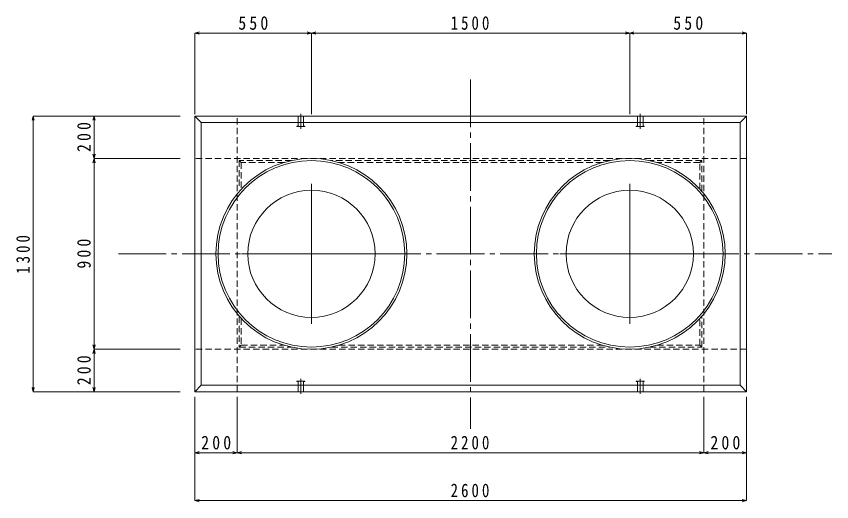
# Model space of a CAD drawing. Units: millimetres at full size, sheet at 1:25; details may follow other scales. Extents: x -16517 to 5598, y -6942 to 5880.
# Drawn here: x -16517 to -12673, y 878 to 3167 of the extents above; entities that cross this region are included whole.
import ezdxf

# ---------------------------------------------------------------- set-up
doc = ezdxf.new("R2010")
doc.units = ezdxf.units.MM
doc.header["$LTSCALE"] = 25
doc.linetypes.add('CHAIN2', pattern=[12, 9, -1, 1, -1])
doc.linetypes.add('DASHED1', pattern=[1.8, 1.2, -0.6])
doc.layers.add('0-1_製品図', color=4, linetype='Continuous', lineweight=9)
doc.layers.add('0-6_寸法', color=4, linetype='Continuous', lineweight=9)
doc.styles.add('ＭＳ ゴシック', font='')
doc.styles.get('ＭＳ ゴシック').set_extended_font_data('MS Gothic')

msp = doc.modelspace()

# ---------------------------------------------------------------- linework, layer by layer
at = {"layer": '0-1_製品図'}
for p, q in [((-15675.57, 3087.94), (-15655.29, 3093.37)), ((-15675.57, 3087.94), (-15125.57, 3087.94)), ((-15675.57, 3087.94), (-15655.29, 3082.5)), ((-15675.57, 3087.94), (-15675.57, 2705.83)), ((-15125.57, 3087.94), (-15145.86, 3093.37)), ((-15125.57, 3087.94), (-15145.86, 3082.5)), ((-15125.57, 3087.94), (-15105.29, 3093.37)), ((-15125.57, 3087.94), (-15125.57, 2705.83)), ((-15125.57, 3087.94), (-13625.57, 3087.94)), ((-15125.57, 3087.94), (-15105.29, 3082.5)), ((-13625.57, 3087.94), (-13645.86, 3093.37)), ((-13625.57, 3087.94), (-13645.86, 3082.5)), ((-13625.57, 3087.94), (-13605.29, 3093.37)), ((-13625.57, 3087.94), (-13625.57, 2705.83)), ((-13625.57, 3087.94), (-13075.57, 3087.94)), ((-13625.57, 3087.94), (-13605.29, 3082.5)), ((-13075.57, 3087.94), (-13095.86, 3093.37)), ((-13075.57, 3087.94), (-13095.86, 3082.5)), ((-13075.57, 3087.94), (-13075.57, 2705.83)), ((-16437.28, 2697), (-16442.71, 2676.71)), ((-16437.28, 1397), (-16437.28, 2697)), ((-16437.28, 2697), (-16431.84, 2676.71)), ((-16437.28, 2697), (-16150.17, 2697)), ((-16150.17, 2697), (-16155.61, 2676.71)), ((-16150.17, 2497), (-16150.17, 2697)), ((-16150.17, 2697), (-16144.74, 2676.71)), ((-16150.17, 2697), (-15744.85, 2697)), ((-16150.17, 2497), (-16155.61, 2517.28)), ((-16150.17, 2497), (-16144.74, 2517.28)), ((-16150.17, 2497), (-16155.61, 2476.71)), ((-16150.17, 1597), (-16150.17, 2497)), ((-16150.17, 2497), (-16144.74, 2476.71)), ((-16150.17, 2497), (-15744.85, 2497)), ((-16150.17, 1597), (-16155.61, 1617.28)), ((-16150.17, 1597), (-16144.74, 1617.28)), ((-16150.17, 1597), (-16155.61, 1576.71)), ((-16150.17, 1397), (-16150.17, 1597)), ((-16150.17, 1597), (-16144.74, 1576.71)), ((-16150.17, 1597), (-15744.85, 1597)), ((-16437.28, 1397), (-16442.71, 1417.28)), ((-16437.28, 1397), (-16431.84, 1417.28)), ((-16437.28, 1397), (-16150.17, 1397)), ((-16150.17, 1397), (-16155.61, 1417.28)), ((-16150.17, 1397), (-16144.74, 1417.28)), ((-16150.17, 1397), (-15744.85, 1397)), ((-15675.57, 1108.94), (-15675.57, 1371.99)), ((-15475.57, 1108.94), (-15475.57, 1371.99)), ((-13275.57, 1108.94), (-13275.57, 1371.99)), ((-13075.57, 1108.94), (-13075.57, 1371.99)), ((-15675.57, 1108.94), (-15655.29, 1114.38)), ((-15675.57, 1108.94), (-15475.57, 1108.94)), ((-15675.57, 1108.94), (-15655.29, 1103.51)), ((-15675.57, 883.48), (-15675.57, 1108.94)), ((-15475.57, 1108.94), (-15495.86, 1114.38)), ((-15475.57, 1108.94), (-15495.86, 1103.51)), ((-15475.57, 1108.94), (-15455.29, 1114.38)), ((-15475.57, 1108.94), (-13275.57, 1108.94)), ((-15475.57, 1108.94), (-15455.29, 1103.51)), ((-13275.57, 1108.94), (-13295.86, 1114.38)), ((-13275.57, 1108.94), (-13295.86, 1103.51)), ((-13275.57, 1108.94), (-13255.29, 1114.38)), ((-13275.57, 1108.94), (-13075.57, 1108.94)), ((-13275.57, 1108.94), (-13255.29, 1103.51)), ((-13075.57, 1108.94), (-13095.86, 1114.38)), ((-13075.57, 1108.94), (-13095.86, 1103.51)), ((-13075.57, 883.48), (-13075.57, 1108.94)), ((-15675.57, 883.48), (-15655.29, 888.91)), ((-13075.57, 883.48), (-13095.86, 888.91)), ((-15675.57, 883.48), (-13075.57, 883.48)), ((-15675.57, 883.48), (-15655.29, 878.04)), ((-13075.57, 883.48), (-13095.86, 878.04))]:
    msp.add_line(p, q, dxfattribs=at)
at = {"layer": '0-1_製品図', "color": 7, "linetype": 'DASHED1'}
for p, q in [((-15475.57, 1397), (-15475.57, 2697)), ((-13275.57, 1397), (-13275.57, 2697)), ((-13075.57, 2497), (-15675.57, 2497)), ((-13075.57, 1597), (-15675.57, 1597))]:
    msp.add_line(p, q, dxfattribs=at)
at = {"layer": '0-1_製品図', "color": 7}
for p, q in [((-15175.57, 2707), (-15175.57, 2637)), ((-13575.57, 2707), (-13575.57, 2637)), ((-15125.57, 2377), (-15125.57, 1717)), ((-13625.57, 2377), (-13625.57, 1717)), ((-14795.57, 2047), (-15455.57, 2047)), ((-13295.57, 2047), (-13955.57, 2047)), ((-15175.57, 1387), (-15175.57, 1457)), ((-13575.57, 1387), (-13575.57, 1457))]:
    msp.add_line(p, q, dxfattribs=at)
at = {"layer": '0-1_製品図', "color": 3}
for p, q in [((-13075.57, 1397), (-13075.57, 2697)), ((-13105.57, 2667), (-15645.57, 2667)), ((-15645.57, 1427), (-15645.57, 2667)), ((-13105.57, 1427), (-13105.57, 2667)), ((-15645.57, 1427), (-15675.57, 1397)), ((-13105.57, 1427), (-15645.57, 1427))]:
    msp.add_line(p, q, dxfattribs=at)
at = {"layer": '0-1_製品図', "linetype": 'DASHED1'}
for p, q in [((-15456.57, 2478), (-15465.57, 2487)), ((-15465.57, 2487), (-15465.57, 2351.86)), ((-15219.91, 2487), (-15465.57, 2487)), ((-15456.57, 2478), (-15456.57, 2351.86)), ((-15254.95, 2478), (-15456.57, 2478)), ((-13719.91, 2487), (-15031.23, 2487)), ((-13754.95, 2478), (-14996.19, 2478)), ((-13285.57, 2487), (-13531.23, 2487)), ((-13294.57, 2478), (-13496.19, 2478)), ((-13294.57, 2478), (-13285.57, 2487)), ((-13294.57, 2351.86), (-13294.57, 2478)), ((-13285.57, 2341.79), (-13285.57, 2487)), ((-15465.57, 1752.21), (-15465.57, 1607)), ((-15456.57, 1742.14), (-15456.57, 1616)), ((-13294.57, 1616), (-13294.57, 1742.14)), ((-13285.57, 1607), (-13285.57, 1752.21)), ((-15456.57, 1616), (-15465.57, 1607)), ((-15456.57, 1616), (-15254.95, 1616)), ((-14996.19, 1616), (-13754.95, 1616)), ((-13496.19, 1616), (-13294.57, 1616)), ((-13294.57, 1616), (-13285.57, 1607)), ((-15465.57, 1607), (-15219.91, 1607)), ((-15031.23, 1607), (-13719.91, 1607)), ((-13531.23, 1607), (-13285.57, 1607))]:
    msp.add_line(p, q, dxfattribs=at)
at = {"layer": '0-1_製品図', "color": 3}
for points in [[(-15675.57, 1397), (-15675.57, 2697), (-15645.57, 2667)], [(-13105.57, 2667), (-13075.57, 2697), (-15675.57, 2697)], [(-13105.57, 1427), (-13075.57, 1397), (-15675.57, 1397)]]:
    msp.add_lwpolyline(points, dxfattribs=at)
at = {"layer": '0-1_製品図', "color": 7}
for points in [[(-15188.57, 2697), (-15188.57, 2651), (-15194.57, 2649), (-15194.57, 2647), (-15156.57, 2647), (-15156.57, 2649), (-15162.57, 2651), (-15162.57, 2697)], [(-13588.57, 2697), (-13588.57, 2651), (-13594.57, 2649), (-13594.57, 2647), (-13556.57, 2647), (-13556.57, 2649), (-13562.57, 2651), (-13562.57, 2697)], [(-15188.57, 1397), (-15188.57, 1443), (-15194.57, 1445), (-15194.57, 1447), (-15156.57, 1447), (-15156.57, 1445), (-15162.57, 1443), (-15162.57, 1397)], [(-13588.57, 1397), (-13588.57, 1443), (-13594.57, 1445), (-13594.57, 1447), (-13556.57, 1447), (-13556.57, 1445), (-13562.57, 1443), (-13562.57, 1397)]]:
    msp.add_lwpolyline(points, dxfattribs=at)
at = {"layer": '0-6_寸法', "color": 7, "linetype": 'CHAIN2'}
for p, q in [((-14375.57, 2868.95), (-14375.57, 1221.18)), ((-16035.49, 2047), (-12673.46, 2047))]:
    msp.add_line(p, q, dxfattribs=at)
at = {"layer": '0-6_寸法', "color": 3}
for centre, radius in [((-15125.57, 2047), 450), ((-15125.57, 2047), 440), ((-13625.57, 2047), 450), ((-13625.57, 2047), 440), ((-15125.57, 2047), 300), ((-13625.57, 2047), 300)]:
    msp.add_circle(centre, radius, dxfattribs=at)

# ---------------------------------------------------------------- texts
at = {"layer": '0-1_製品図', "color": 7, "char_height": 64.15, "attachment_point": 7, "style": 'ＭＳ ゴシック'}
for s, insert in [('\\T1.4;\\W0.85;550', (-15470.17, 3102.94)), ('\\T1.41;\\W0.8;1500', (-14469.6, 3102.94)), ('\\T1.4;\\W0.85;550', (-13420.17, 3102.94)), ('\\T1.4;\\W0.85;200', (-15645.17, 1123.94)), ('\\T1.41;\\W0.8;2200', (-14469.6, 1123.94)), ('\\T1.4;\\W0.85;200', (-13245.17, 1123.94)), ('\\T1.41;\\W0.8;2600', (-14469.6, 898.48))]:
    msp.add_mtext(s, dxfattribs=dict(at, insert=insert))
at = {"layer": '0-1_製品図', "color": 7, "char_height": 64.15, "attachment_point": 7, "rotation": 90, "style": 'ＭＳ ゴシック'}
for s, insert in [('\\T1.4;\\W0.85;200', (-16165.17, 2527.4)), ('\\T1.41;\\W0.8;1300', (-16452.28, 1952.97)), ('\\T1.4;\\W0.85;900', (-16165.17, 1977.4)), ('\\T1.4;\\W0.85;200', (-16165.17, 1427.4))]:
    msp.add_mtext(s, dxfattribs=dict(at, insert=insert))

doc.saveas('drawing.dxf')
